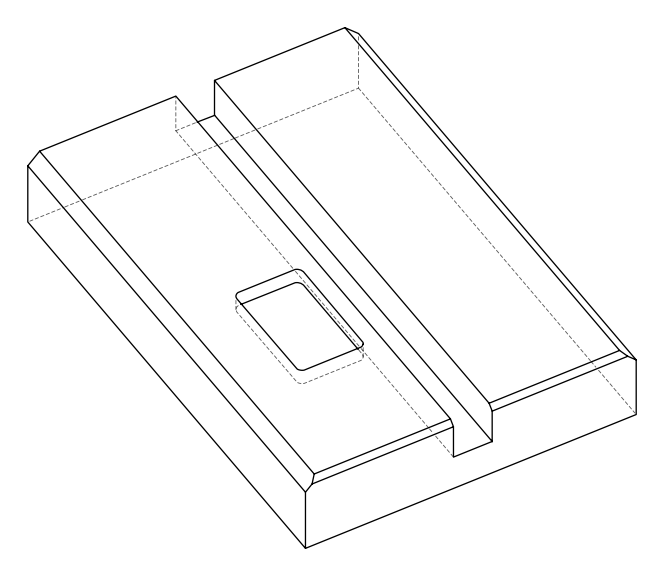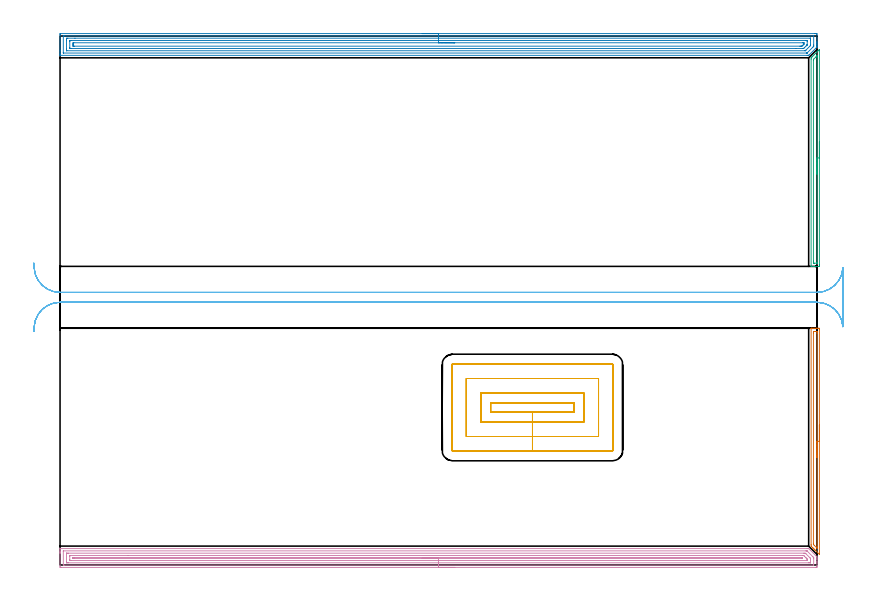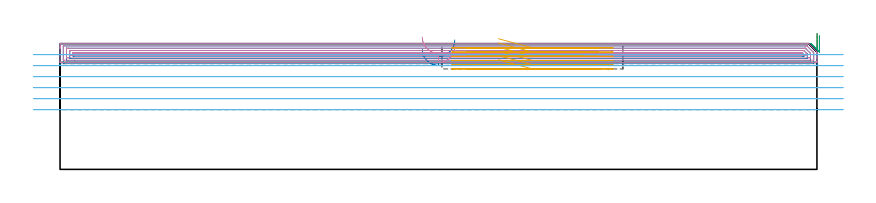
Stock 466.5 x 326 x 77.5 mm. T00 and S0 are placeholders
(PLAN: 6 operations, 2 tool changes, 65.9 min)
(1 AREA_MILL | FG_CHAMFER_SURFACE | UGT0205_001 | 2.38 min | 1903 mm3)
(2 AREA_MILL_1 | FG_CHAMFER_SURFACE_1 | UGT0205_001 | 18.89 min | 41861 mm3)
(3 AREA_MILL_2 | FG_CHAMFER_SURFACE_2 | UGT0205_001 | 2.29 min | 1750 mm3)
(4 AREA_MILL_3 | FG_CHAMFER_SURFACE_3 | UGT0205_001 | 18.79 min | 31287 mm3)
(5 MILL_RECTANGULAR_POCKET | POCKET_RECTANGULAR_STRAIGHT | UGT0201_102 | Follow Part, ap 3, ae 75% | 10.64 min | 113716 mm3)
(6 MILL_RECTANGULAR_SLOT | SLOT_RECTANGULAR | UGT0201_004 | Follow Part, ap 8, ae 75% | 12.96 min | 723315 mm3)
(TOOL UGT0205_001 | Chamfer Mill 20 x 3 x 45 deg. | D20 FL50 Z2)
(TOOL UGT0201_102 | End Mill 12 mm | D12 FL16 Z2)
(TOOL UGT0201_004 | End Mill 32 mm | D32 FL53 Z6)
(OP 1 AREA_MILL)
G17 G21 G94 G90
T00 M6
G54
G17 G0 G90 X468. Y86.2 S1061 M3
G43 Z87.5 H0
Z82.4
G94 G1 Y86.162 Z81.528 F250.
Y86.048 Z80.663
Y85.859 Z79.812
Y85.597 Z78.98
Y85.263 Z78.174
Y84.86 Z77.4
Y84.391 Z76.664
Y83.86 Z75.972
Y83.271 Z75.329
Y82.628 Z74.74
Y81.936 Z74.208
Y81.2 Z73.74
Y80.426 Z73.337
Y79.62 Z73.003
Y78.788 Z72.741
Y77.936 Z72.552
Y77.072 Z72.438
Y76.2 Z72.4
Y6.649
X467.999 Y6.504
X467.997 Y6.502 Z72.401
X465.621 Y8.878 Z74.777
X465.45 Y9.047 Z74.944
X465.285 Y9.214 Z75.112
X465.175 Y9.324 Z75.223
X465.012 Y9.485 Z75.382
X464.856 Y9.643 Z75.542
X464.729 Y9.77 Z75.669
X464.575 Y9.923 Z75.82
X464.426 Y10.073 Z75.971
X464.283 Y10.216 Z76.114
X464.137 Y10.36 Z76.258
X463.997 Y10.502 Z76.401
X463.838 Y10.661 Z76.56
X463.7 Y10.798 Z76.696
X463.262 Y11.236 Z77.134
X462.948 Y11.553 Z77.451
X462.907 Y11.599 Z77.493
X462.9 Y12.445 Z77.5
X462.906 Y145.755 Z77.494
X462.903 Y145.834 Z77.491
X462.919 Y145.89 Z77.472
X462.967 Y145.899 Z77.424
X463.021 Y145.9 Z77.371
X463.14 Z77.259
X463.847 Z76.553
X464.428 Z75.971
X465.012 Z75.383
X465.305 Z75.092
X465.888 Z74.509
X466.18 Z74.218
X466.763 Z73.632
X467.346 Z73.049
X467.638 Y145.897 Z72.758
X467.992 Y145.89 Z72.404
X467.997 Y145.671 Z72.4
X468. Y145.305
Y76.2
X466.586 Z73.814
Y11.553
X466.585 Y10.843 Z73.815
X466.583 Y10.661 Z73.817
X466.579 Y10.459 Z73.821
X466.573 Y10.389 Z73.827
X466.525 Y10.433 Z73.875
X466.29 Y10.661 Z74.11
X465.012 Y11.938 Z75.388
X464.51 Y12.445 Z75.89
X464.337 Y12.625 Z76.063
X464.321 Y12.67 Z76.079
X464.319 Y12.712 Z76.081
X464.316 Y12.801 Z76.084
X464.314 Y13.156 Z76.086
Y13.336
X464.32 Y142.63 Z76.08
X464.321 Y143.335 Z76.079
X464.323 Y143.522 Z76.077
X464.327 Y143.865 Z76.073
X464.651 Y143.891 Z75.749
X465.012 Y143.896 Z75.388
X465.517 Y143.9 Z74.883
X465.888 Z74.512
X466.392 Z74.008
X466.533 Y143.897 Z73.867
X466.558 Y143.894 Z73.842
X466.579 Y143.89 Z73.821
X466.58 Y143.859 Z73.82
X466.584 Y143.704 Z73.816
X466.585 Y143.522 Z73.815
X466.586 Y142.81 Z73.814
Y76.2
Y75.328 Z73.852
Y74.463 Z73.966
Y73.612 Z74.155
Y72.78 Z74.417
Y71.974 Z74.751
Y71.2 Z75.154
Y70.464 Z75.623
Y69.772 Z76.154
Y69.129 Z76.743
Y68.54 Z77.386
Y68.008 Z78.078
Y67.54 Z78.814
Y67.137 Z79.588
Y66.803 Z80.394
Y66.541 Z81.226
Y66.352 Z82.078
Y66.238 Z82.943
Y66.2 Z83.814
G0 Z87.5
M5
M2
(OP 2 AREA_MILL_1)
G17 G21 G94 G90
T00 M6
G54
G17 G0 G90 X223.25 Y327.5 S1061 M3
G43 Z87.5 H0
Z74.1
G94 G1 X223.288 Z73.228 F250.
X223.402 Z72.364
X223.591 Z71.512
X223.853 Z70.68
X224.187 Z69.874
X224.59 Z69.1
X225.059 Z68.364
X225.59 Z67.672
X226.179 Z67.029
X226.822 Z66.44
X227.514 Z65.908
X228.25 Z65.44
X229.024 Z65.037
X229.83 Z64.703
X230.662 Z64.441
X231.514 Z64.252
X232.378 Z64.138
X233.25 Z64.1
X465.378
X465.886 Y327.499 Z64.101
X466.389 Y327.495 Z64.103
X466.491 Y327.492 Z64.106
X466.5 Y326.996 Z64.601
Y322.57 Z69.024
Y322.016 Z69.581
Y321.685 Z69.911
Y321.131 Z70.465
Y320.8 Z70.795
Y320.137 Z71.462
Y319.692 Z71.907
X466.499 Y319.358 Z72.235
X466.49 Y319.198 Z72.394
X466.336 Y319.036 Z72.564
X466.334 Y319.034 Z72.566
X461.587 Y314.287 Z77.312
X461.421 Y314.124 Z77.476
X461.4 Y314.107 Z77.493
X460.528 Y314.1 Z77.5
X0.167
X0.01 Y314.103 Z77.488
X0.007 Y314.122 Z77.469
X0. Y314.477 Z77.122
Y314.826 Z76.773
Y315.489 Z76.106
Y316.705 Z74.892
Y317.259 Z74.335
Y326.996 Z64.601
X0.002 Y327.276 Z64.322
X0.01 Y327.492 Z64.106
X0.228 Y327.499 Z64.099
X233.25 Y327.5 Z64.1
Y326.086 Z65.514
X464.322 Y326.085 Z65.515
X464.42 Y326.084 Z65.516
X464.469 Y326.081 Z65.519
X464.486 Y326.079 Z65.521
X464.49 Y326.068 Z65.532
X464.495 Y325.958 Z65.642
X464.499 Y325.716 Z65.884
X464.5 Y320.404 Z71.196
X464.497 Y319.915 Z71.685
X464.493 Y319.717 Z71.883
X464.49 Y319.669 Z71.931
X464.473 Y319.634 Z71.966
X464.43 Y319.588 Z72.012
X464.1 Y319.25 Z72.35
X460.528 Y315.678 Z75.922
X460.432 Y315.584 Z76.016
X460.375 Y315.533 Z76.067
X460.361 Y315.522 Z76.078
X460.339 Y315.519 Z76.081
X460.286 Y315.517 Z76.083
X460.069 Y315.515 Z76.085
X2.178
X2.08 Y315.516 Z76.084
X2.031 Y315.519 Z76.081
X2.014 Y315.521 Z76.079
X2.01 Y315.532 Z76.068
X2.005 Y315.642 Z75.958
X2.001 Y315.884 Z75.716
Y325.621 Z65.979
X2.008 Y326.018 Z65.582
X2.01 Y326.068 Z65.532
X2.025 Y326.079 Z65.521
X2.075 Y326.081 Z65.519
X2.183 Y326.084 Z65.516
X2.4 Y326.086 Z65.514
X2.425
X233.25
Y324.672 Z66.928
X462.314 Y324.671 Z66.929
X462.425 Y324.67 Z66.93
X462.465 Y324.667 Z66.933
X462.481 Y324.665 Z66.935
X462.49 Y324.646 Z66.954
X462.495 Y324.525 Z67.075
X462.498 Y324.341 Z67.259
X462.5 Y324.157 Z67.443
Y323.456 Z68.144
X462.499 Y320.617 Z70.983
X462.49 Y320.266 Z71.334
X462.483 Y320.094 Z71.506
X462.316 Y319.915 Z71.685
X459.66 Y317.259 Z74.341
X459.635 Y317.234 Z74.366
X459.339 Y316.951 Z74.649
X459.316 Y316.935 Z74.665
X459.285 Y316.933 Z74.667
X459.216 Y316.93 Z74.67
X459.075 Y316.929 Z74.671
X4.186
X4.075 Y316.93 Z74.67
X4.035 Y316.933 Z74.667
X4.019 Y316.935 Z74.665
X4.01 Y316.954 Z74.646
X4.005 Y317.075 Z74.525
X4.002 Y317.259 Z74.341
X4. Y317.443 Z74.157
Y318.144 Z73.456
Y323.639 Z67.961
X4.005 Y324.341 Z67.259
X4.009 Y324.516 Z67.084
X4.028 Y324.665 Z66.935
X4.186 Y324.666 Z66.934
X4.746 Y324.67 Z66.93
X9.195 Y324.672 Z66.928
X233.25
Y323.257 Z68.343
X459.835
X460.393 Y323.255 Z68.345
X460.452 Y323.253 Z68.347
X460.487 Y323.251 Z68.349
X460.49 Y323.21 Z68.39
X460.496 Y323.006 Z68.594
X460.5 Y322.598 Z69.002
Y322.57 Z69.03
Y320.828 Z70.772
X460.499 Y320.8 Z70.8
X460.49 Y320.586 Z71.014
X460.478 Y320.538 Z71.062
X460.444 Y320.5 Z71.1
X460.38 Y320.431 Z71.169
X460.196 Y320.244 Z71.356
X459.866 Y319.915 Z71.685
X458.981 Y319.03 Z72.57
X458.742 Y318.791 Z72.809
X458.414 Y318.469 Z73.131
X458.329 Y318.39 Z73.21
X458.278 Y318.35 Z73.25
X458.195 Y318.348 Z73.252
X457.849 Y318.344 Z73.256
X453.44 Y318.343 Z73.257
X6.665
X6.107 Y318.345 Z73.255
X6.048 Y318.347 Z73.253
X6.013 Y318.349 Z73.251
X6.01 Y318.39 Z73.21
X6.004 Y318.594 Z73.006
X6. Y319.002 Z72.598
Y322.542 Z69.058
Y322.57 Z69.03
X6.005 Y322.999 Z68.601
X6.01 Y323.212 Z68.388
X6.02 Y323.251 Z68.349
X6.073 Y323.253 Z68.347
X6.173 Y323.256 Z68.344
X6.865 Y323.257 Z68.343
X7.065
X233.25
Y321.843 Z69.757
X457.849 Y321.842 Z69.758
X458.008 Y321.841 Z69.759
X458.327 Y321.836 Z69.764
X458.49 Y321.827 Z69.773
X458.494 Y321.777 Z69.823
X458.495 Y321.685 Z69.915
X458.492 Y321.048 Z70.552
X458.48 Y320.99 Z70.61
X458.442 Y320.949 Z70.651
X458.299 Y320.8 Z70.8
X458.076 Y320.575 Z71.025
X457.849 Y320.347 Z71.253
X457.631 Y320.131 Z71.469
X457.411 Y319.915 Z71.685
X457.259 Y319.769 Z71.831
X457.11 Y319.763 Z71.837
X456.956 Y319.76 Z71.84
X456.222 Y319.757 Z71.843
X456.063
X8.651 Y319.758 Z71.842
X8.492 Y319.759 Z71.841
X8.173 Y319.764 Z71.836
X8.009 Y319.773 Z71.827
X8.006 Y319.823 Z71.777
X8.004 Y319.915 Z71.685
X8. Y320.56 Z71.04
X8.001 Y320.8 Z70.8
X8.003 Y321.442 Z70.158
X8.01 Y321.685 Z69.915
X8.023 Y321.836 Z69.764
X8.332 Y321.841 Z69.759
X8.492 Y321.842 Z69.758
X233.25 Y321.843 Z69.757
X234.122 Z69.795
X234.987 Z69.909
X235.838 Z70.098
X236.67 Z70.36
X237.476 Z70.694
X238.25 Z71.097
X238.986 Z71.565
X239.678 Z72.096
X240.321 Z72.686
X240.91 Z73.329
X241.442 Z74.021
X241.91 Z74.757
X242.313 Z75.531
X242.647 Z76.337
X242.909 Z77.169
X243.098 Z78.02
X243.212 Z78.885
X243.25 Z79.757
G0 Z87.5
M5
M2
(OP 3 AREA_MILL_2)
G17 G21 G94 G90
T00 M6
G54
G17 G0 G90 X468. Y260.85 S1061 M3
G43 Z87.5 H0
Z82.4
G94 G1 Y260.812 Z81.528 F250.
Y260.698 Z80.663
Y260.509 Z79.812
Y260.247 Z78.98
Y259.913 Z78.174
Y259.51 Z77.4
Y259.042 Z76.664
Y258.51 Z75.972
Y257.921 Z75.329
Y257.278 Z74.74
Y256.586 Z74.208
Y255.85 Z73.74
Y255.076 Z73.337
Y254.27 Z73.003
Y253.438 Z72.741
Y252.587 Z72.552
Y251.722 Z72.438
Y250.85 Z72.4
Y185.088
X467.999 Y184.567 Z72.401
X467.995 Y184.204 Z72.402
X467.991 Y184.01 Z72.404
X467.638 Y184. Z72.757
X467.32 Z73.074
X466.763 Z73.631
X466.128 Z74.27
X465.888 Z74.509
X465.253 Z75.144
X465.012 Z75.384
X464.532 Z75.867
X463.098 Z77.3
X462.997 Y184.003 Z77.396
X462.903 Y184.01 Z77.489
X462.9 Y184.122 Z77.5
X462.907 Y311.813 Z77.492
X462.914 Y312.583 Z77.484
X462.946 Y312.634 Z77.452
X462.991 Y312.685 Z77.408
X463.262 Y312.958 Z77.138
X463.334 Y313.03 Z77.066
X463.581 Y313.278 Z76.817
X463.7 Y313.398 Z76.696
X464.033 Y313.73 Z76.366
X464.251 Y313.948 Z76.149
X464.47 Y314.167 Z75.929
X464.575 Y314.274 Z75.821
X465.012 Y314.71 Z75.387
X465.45 Y315.15 Z74.946
X465.655 Y315.354 Z74.744
X465.707 Y315.405 Z74.693
X466.325 Y316.026 Z74.071
X466.543 Y316.242 Z73.857
X467.2 Y316.902 Z73.196
X467.379 Y317.079 Z73.021
X467.433 Y317.133 Z72.967
X467.921 Y317.622 Z72.478
X467.994 Y317.683 Z72.405
X467.996 Y317.672 Z72.404
X468. Y317.524 Z72.4
Y250.85
X466.586 Z73.814
X466.585 Y186.169 Z73.815
X466.584 Y186.08 Z73.816
X466.582 Y186.037 Z73.818
X466.58 Y186.02 Z73.82
X466.567 Y186.01 Z73.833
X466.226 Y186.002 Z74.174
X465.012 Y186.001 Z75.388
X464.474 Y186.004 Z75.926
X464.363 Y186.01 Z76.037
X464.321 Y186.033 Z76.079
X464.318 Y186.163 Z76.082
X464.316 Y186.346 Z76.084
X464.314 Y187.056 Z76.086
Y187.236
X464.322 Y311.256 Z76.078
X464.324 Y311.432 Z76.076
X464.326 Y311.519 Z76.074
X464.328 Y311.559 Z76.072
X464.347 Y311.582 Z76.053
X464.551 Y311.795 Z75.849
X465.888 Y313.136 Z74.512
X466.326 Y313.574 Z74.074
X466.406 Y313.652 Z73.994
X466.55 Y313.79 Z73.85
X466.576 Y313.813 Z73.824
X466.58 Y313.76 Z73.82
X466.584 Y313.574 Z73.816
X466.585 Y313.377 Z73.815
X466.586 Y312.864 Z73.814
Y250.85
Y249.978 Z73.852
Y249.114 Z73.966
Y248.262 Z74.155
Y247.43 Z74.417
Y246.624 Z74.751
Y245.85 Z75.154
Y245.114 Z75.623
Y244.422 Z76.154
Y243.779 Z76.743
Y243.19 Z77.386
Y242.659 Z78.078
Y242.19 Z78.814
Y241.787 Z79.588
Y241.453 Z80.394
Y241.191 Z81.226
Y241.002 Z82.078
Y240.888 Z82.943
Y240.85 Z83.814
G0 Z87.5
M5
M2
(OP 4 AREA_MILL_3)
G17 G21 G94 G90
T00 M6
G54
G17 G0 G90 X243.25 Y-1.5 S1061 M3
G43 Z87.5 H0
Z75.9
G94 G1 X243.212 Z75.028 F250.
X243.098 Z74.163
X242.909 Z73.312
X242.647 Z72.48
X242.313 Z71.674
X241.91 Z70.9
X241.441 Z70.164
X240.91 Z69.472
X240.321 Z68.829
X239.678 Z68.24
X238.986 Z67.708
X238.25 Z67.24
X237.476 Z66.837
X236.67 Z66.503
X235.838 Z66.241
X234.986 Z66.052
X234.122 Z65.938
X233.25 Z65.9
X0.614 Y-1.499 Z65.901
X0.121 Y-1.494 Z65.903
X0.009 Y-1.492 Z65.906
X0. Y-1.007 Z66.391
Y6.953 Z74.348
Y7.507 Z74.904
Y7.838 Z75.234
Y8.391 Z75.787
Y8.722 Z76.117
Y9.731 Z77.131
X0.009 Y10.082 Z77.473
X0.01 Y10.105 Z77.495
X0.164 Y10.1 Z77.5
X460.528
X461.304 Y10.098 Z77.498
X461.403 Y10.093 Z77.493
X461.421 Y10.077 Z77.477
X461.452 Y10.049 Z77.447
X466.351 Y5.149 Z72.549
X466.49 Y5.001 Z72.394
X466.5 Y4.853 Z72.253
Y4.078 Z71.477
Y3.415 Z70.811
Y2.2 Z69.597
Y1.647 Z69.041
Y1.039 Z68.434
Y-0.73 Z66.666
X466.497 Y-1.007 Z66.39
X466.491 Y-1.491 Z65.905
X466.379 Y-1.494 Z65.903
X465.886 Y-1.5 Z65.9
X233.25
Y-0.086 Z67.314
X2.4 Y-0.085 Z67.315
X2.362
X2.01 Y-0.071 Z67.329
X2.006 Y0.036 Z67.436
X2.001 Y0.273 Z67.673
Y8.233 Z75.633
X2.008 Y8.629 Z76.029
X2.01 Y8.677 Z76.077
X2.027 Y8.68 Z76.08
X2.079 Y8.683 Z76.083
X2.186 Y8.685 Z76.085
X459.672 Y8.686 Z76.086
X460.1 Y8.683 Z76.083
X460.313 Y8.679 Z76.079
X460.363 Y8.675 Z76.075
X460.425 Y8.619 Z76.019
X460.528 Y8.521 Z75.921
X463.865 Y5.184 Z72.584
X464.1 Y4.948 Z72.348
X464.418 Y4.62 Z72.02
X464.49 Y4.535 Z71.935
X464.495 Y4.432 Z71.832
X464.498 Y4.3 Z71.7
X464.5 Y3.904 Z71.304
X464.499 Y0.367 Z67.767
X464.492 Y-0.029 Z67.371
X464.49 Y-0.077 Z67.323
X464.473 Y-0.08 Z67.32
X464.421 Y-0.083 Z67.317
X464.314 Y-0.085 Z67.315
X233.25 Y-0.086 Z67.314
Y1.328 Z68.728
X5.079 Y1.329 Z68.729
X4.506 Y1.33 Z68.73
X4.186 Y1.333 Z68.733
X4.08 Y1.335 Z68.735
X4.01 Y1.346 Z68.746
X4.006 Y1.463 Z68.863
X4.002 Y1.647 Z69.047
X4. Y1.83 Z69.23
X4.001 Y7.137 Z74.537
X4.004 Y7.198 Z74.598
X4.01 Y7.246 Z74.646
X4.014 Y7.265 Z74.665
X4.026 Y7.266 Z74.666
X4.186 Y7.269 Z74.669
X4.758 Y7.271 Z74.671
X5.079
X458.422
X458.742 Y7.269 Z74.669
X459.321 Y7.264 Z74.664
X459.635 Y6.965 Z74.365
X459.647 Y6.953 Z74.353
X462.314 Y4.286 Z71.686
X462.419 Y4.174 Z71.574
X462.47 Y4.119 Z71.519
X462.49 Y4.072 Z71.472
X462.493 Y3.967 Z71.367
X462.498 Y3.6 Z71.
X462.5 Y3.415 Z70.815
Y3.232 Z70.632
Y1.647 Z69.047
X462.499 Y1.463 Z68.863
X462.496 Y1.401 Z68.801
X462.491 Y1.353 Z68.753
X462.486 Y1.335 Z68.735
X462.474 Y1.334 Z68.734
X462.314 Y1.331 Z68.731
X461.742 Y1.329 Z68.729
X461.421 Y1.328 Z68.728
X233.25
Y2.743 Z70.143
X6.651
X6.112 Y2.744 Z70.144
X6.057 Y2.746 Z70.146
X6.02 Y2.749 Z70.149
X6.01 Y2.755 Z70.155
X6.008 Y2.778 Z70.178
X6.003 Y2.981 Z70.381
X6. Y3.388 Z70.788
Y5.184 Z72.584
X6.004 Y5.613 Z73.013
X6.008 Y5.826 Z73.226
X6.01 Y5.848 Z73.248
X6.031 Y5.85 Z73.25
X6.089 Y5.854 Z73.254
X6.186 Y5.856 Z73.256
X42.028 Y5.857 Z73.257
X457.849
X458.063 Y5.856 Z73.256
X458.232 Y5.853 Z73.253
X458.272 Y5.85 Z73.25
X458.294 Y5.845 Z73.245
X458.352 Y5.791 Z73.191
X458.511 Y5.638 Z73.038
X458.742 Y5.409 Z72.809
X458.967 Y5.184 Z72.584
X459.635 Y4.516 Z71.916
X459.85 Y4.3 Z71.7
X460.061 Y4.086 Z71.486
X460.467 Y3.672 Z71.072
X460.49 Y3.603 Z71.003
X460.494 Y3.55 Z70.95
X460.5 Y3.444 Z70.844
Y3.415 Z70.815
X460.496 Y2.987 Z70.387
X460.492 Y2.774 Z70.174
X460.49 Y2.752 Z70.152
X460.469 Y2.749 Z70.149
X460.411 Y2.746 Z70.146
X460.314 Y2.744 Z70.144
X424.262 Y2.743 Z70.143
X233.25
Y4.157 Z71.557
X8.506 Y4.158 Z71.558
X8.218 Y4.161 Z71.561
X8.027 Y4.164 Z71.564
X8.009 Y4.171 Z71.571
X8.006 Y4.181 Z71.581
X8.003 Y4.208 Z71.608
X8.001 Y4.3 Z71.7
X8.003 Y4.38 Z71.78
X8.006 Y4.42 Z71.82
X8.009 Y4.434 Z71.834
X8.074 Y4.436 Z71.836
X8.362 Y4.441 Z71.841
X8.507 Y4.443 Z71.843
X8.651
X456.956 Y4.442 Z71.842
X457.1 Y4.44 Z71.84
X457.196 Y4.436 Z71.836
X457.258 Y4.432 Z71.832
X457.285 Y4.407 Z71.807
X457.391 Y4.3 Z71.7
X457.516 Y4.164 Z71.564
X457.245 Y4.159 Z71.559
X457.1 Y4.157 Z71.557
X233.25
X232.378 Z71.595
X231.513 Z71.709
X230.662 Z71.898
X229.83 Z72.16
X229.024 Z72.494
X228.25 Z72.897
X227.514 Z73.365
X226.822 Z73.896
X226.179 Z74.486
X225.59 Z75.129
X225.058 Z75.821
X224.59 Z76.557
X224.187 Z77.331
X223.853 Z78.137
X223.591 Z78.969
X223.402 Z79.82
X223.288 Z80.685
X223.25 Z81.557
G0 Z87.5
M5
M2
(OP 5 MILL_RECTANGULAR_POCKET)
G17 G21 G94 G90
T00 M6
G54
G17 G0 G90 X270.251 Y94.2 S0 M3
G43 Z87.5 H0
Z80.5
G94 G1 X291.15 Z74.9 F250.
X316.9 F500.
Y99.9
X265.4
Y94.2
X291.15
Y88.2
X322.9
Y105.9
X259.4
Y88.2
X291.15
Y79.2
X331.9
Y114.9
X250.4
Y79.2
X291.15
Y70.2
X340.2
G3 X340.9 Y70.9 R0.7
G1 Y123.2
G3 X340.2 Y123.9 R0.7
G1 X242.1
G3 X241.4 Y123.2 R0.7
G1 Y70.9
G3 X242.1 Y70.2 R0.7
G1 X291.15
X292.15
G0 X270.251 Y94.2 Z77.9
G1 X291.15 Z72.3 F250.
X316.9 F500.
Y99.9
X265.4
Y94.2
X291.15
Y88.2
X322.9
Y105.9
X259.4
Y88.2
X291.15
Y79.2
X331.9
Y114.9
X250.4
Y79.2
X291.15
Y70.2
X340.2
G3 X340.9 Y70.9 R0.7
G1 Y123.2
G3 X340.2 Y123.9 R0.7
G1 X242.1
G3 X241.4 Y123.2 R0.7
G1 Y70.9
G3 X242.1 Y70.2 R0.7
G1 X291.15
X292.15
G0 X270.251 Y94.2 Z75.3
G1 X291.15 Z69.7 F250.
X316.9 F500.
Y99.9
X265.4
Y94.2
X291.15
Y88.2
X322.9
Y105.9
X259.4
Y88.2
X291.15
Y79.2
X331.9
Y114.9
X250.4
Y79.2
X291.15
Y70.2
X340.2
G3 X340.9 Y70.9 R0.7
G1 Y123.2
G3 X340.2 Y123.9 R0.7
G1 X242.1
G3 X241.4 Y123.2 R0.7
G1 Y70.9
G3 X242.1 Y70.2 R0.7
G1 X291.15
X292.15
G0 X270.251 Y94.2 Z72.7
G1 X291.15 Z67.1 F250.
X316.9 F500.
Y99.9
X265.4
Y94.2
X291.15
Y88.2
X322.9
Y105.9
X259.4
Y88.2
X291.15
Y79.2
X331.9
Y114.9
X250.4
Y79.2
X291.15
Y70.2
X340.2
G3 X340.9 Y70.9 R0.7
G1 Y123.2
G3 X340.2 Y123.9 R0.7
G1 X242.1
G3 X241.4 Y123.2 R0.7
G1 Y70.9
G3 X242.1 Y70.2 R0.7
G1 X291.15
X292.15
G0 X270.251 Y94.2 Z70.1
G1 X291.15 Z64.5 F250.
X316.9 F500.
Y99.9
X265.4
Y94.2
X291.15
Y88.2
X322.9
Y105.9
X259.4
Y88.2
X291.15
Y79.2
X331.9
Y114.9
X250.4
Y79.2
X291.15
Y70.2
X340.2
G3 X340.9 Y70.9 R0.7
G1 Y123.2
G3 X340.2 Y123.9 R0.7
G1 X242.1
G3 X241.4 Y123.2 R0.7
G1 Y70.9
G3 X242.1 Y70.2 R0.7
G1 X291.15
X292.15
G0 X270.251 Y94.2 Z67.5
G1 X291.15 Z61.9 F250.
X316.9 F500.
Y99.9
X265.4
Y94.2
X291.15
Y88.2
X322.9
Y105.9
X259.4
Y88.2
X291.15
Y79.2
X331.9
Y114.9
X250.4
Y79.2
X291.15
Y70.2
X340.2
G3 X340.9 Y70.9 R0.7
G1 Y123.2
G3 X340.2 Y123.9 R0.7
G1 X242.1
G3 X241.4 Y123.2 R0.7
G1 Y70.9
G3 X242.1 Y70.2 R0.7
G1 X291.15
X292.15
G0 Z87.5
M5
M2
(OP 6 MILL_RECTANGULAR_SLOT)
G17 G21 G94 G90
T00 M6
G54
G17 G0 G90 X-16.154 Y143.885 S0 M3
G43 Z87.5 H0
Z70.717
G94 G1 X-15.97 Y146.879 F250.
G2 X0. Y161.9 R16. F500.
G1 X466.5
G2 X482.47 Y146.879 R16.
G1 X482.5
Y183.021
X482.47
G2 X466.5 Y168. R16.
G1 X0.
G2 X-15.97 Y183.021 R16.
G1 X-16.154 Y186.015 F250.
G0 Y143.885 Z63.933
G1 X-15.97 Y146.879
G2 X0. Y161.9 R16. F500.
G1 X466.5
G2 X482.47 Y146.879 R16.
G1 X482.5
Y183.021
X482.47
G2 X466.5 Y168. R16.
G1 X0.
G2 X-15.97 Y183.021 R16.
G1 X-16.154 Y186.015 F250.
G0 Y143.885 Z57.15
G1 X-15.97 Y146.879
G2 X0. Y161.9 R16. F500.
G1 X466.5
G2 X482.47 Y146.879 R16.
G1 X482.5
Y183.021
X482.47
G2 X466.5 Y168. R16.
G1 X0.
G2 X-15.97 Y183.021 R16.
G1 X-16.154 Y186.015 F250.
G0 Y143.885 Z50.367
G1 X-15.97 Y146.879
G2 X0. Y161.9 R16. F500.
G1 X466.5
G2 X482.47 Y146.879 R16.
G1 X482.5
Y183.021
X482.47
G2 X466.5 Y168. R16.
G1 X0.
G2 X-15.97 Y183.021 R16.
G1 X-16.154 Y186.015 F250.
G0 Y143.885 Z43.583
G1 X-15.97 Y146.879
G2 X0. Y161.9 R16. F500.
G1 X466.5
G2 X482.47 Y146.879 R16.
G1 X482.5
Y183.021
X482.47
G2 X466.5 Y168. R16.
G1 X0.
G2 X-15.97 Y183.021 R16.
G1 X-16.154 Y186.015 F250.
G0 Y143.885 Z36.8
G1 X-15.97 Y146.879
G2 X0. Y161.9 R16. F500.
G1 X466.5
G2 X482.47 Y146.879 R16.
G1 X482.5
Y183.021
X482.47
G2 X466.5 Y168. R16.
G1 X0.
G2 X-15.97 Y183.021 R16.
G1 X-16.154 Y186.015 F250.
G0 Z87.5
M5
M2
